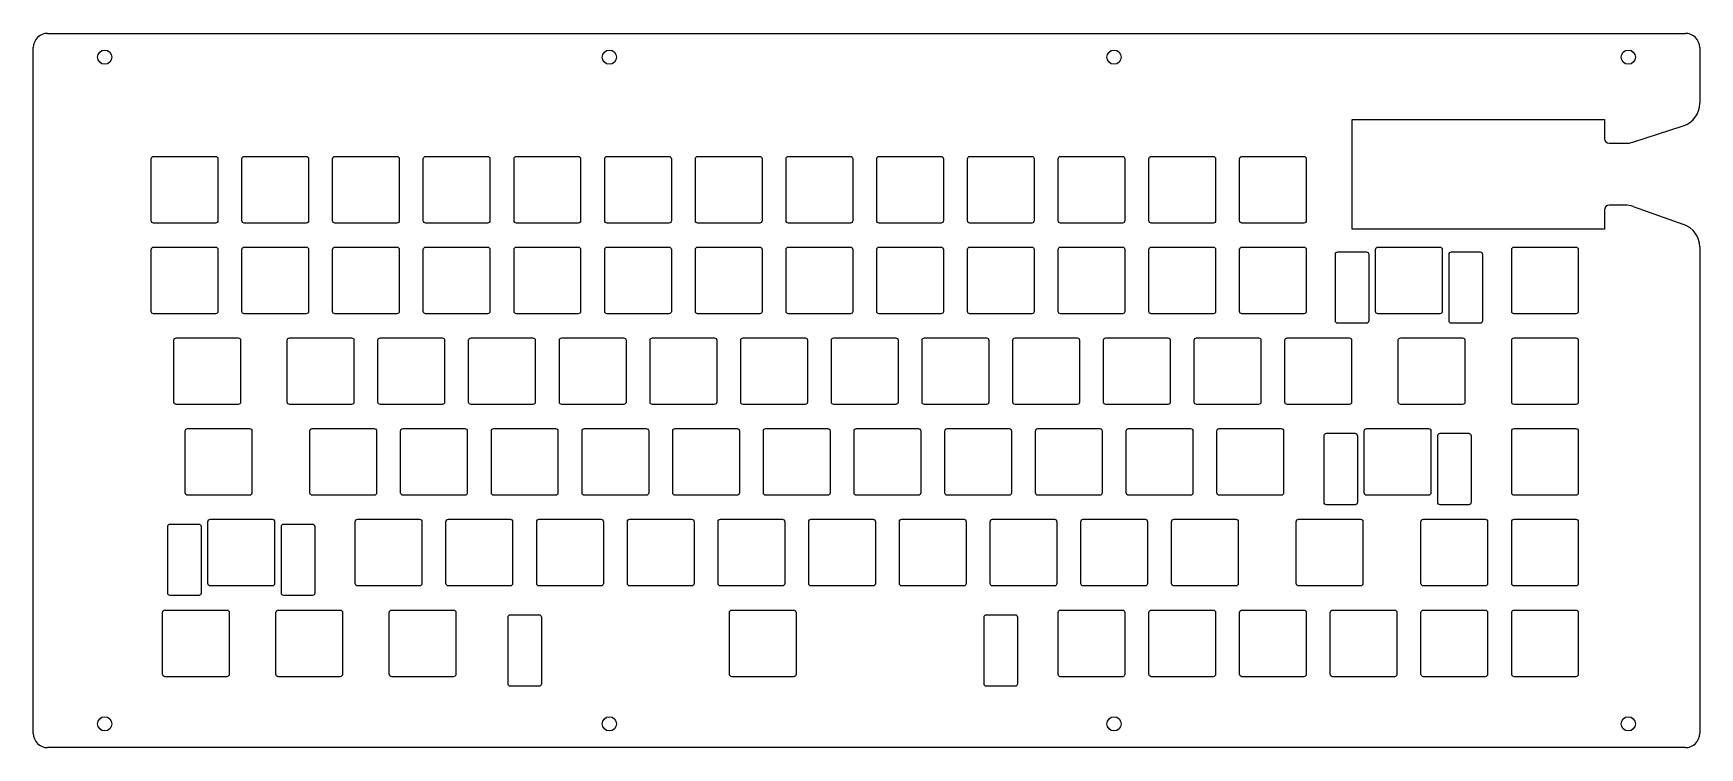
# Model space of a CAD drawing. Header units: millimetres. Extents: x -142 to 208, y -67 to 83.
import ezdxf

# ---------------------------------------------------------------- set-up
doc = ezdxf.new("R2010")
doc.units = ezdxf.units.MM
doc.layers.get('0').update_dxf_attribs({"linetype": 'CONTINUOUS'})

msp = doc.modelspace()

# ---------------------------------------------------------------- linework, layer by layer
for p, q in [((-139.23775, 83.319), (204.76225, 83.319)), ((-142.23775, -63.681), (-142.23775, 80.319)), ((207.76225, 80.319), (207.76225, 68.63776)), ((134.76225, 65.225), (187.76225, 65.225)), ((134.76225, 42.225), (134.76225, 65.225)), ((187.76225, 65.225), (187.76225, 61.225)), ((193.75027, 60.46768), (204.30105, 63.88044)), ((188.76225, 60.225), (192.21146, 60.225)), ((187.76225, 46.225), (187.76225, 42.225)), ((192.14125, 47.225), (188.76225, 47.225)), ((193.80955, 46.93847), (204.43055, 43.17923)), ((187.76225, 42.225), (134.76225, 42.225)), ((207.76225, 38.46577), (207.76225, -63.681)), ((204.76225, -66.681), (-139.23775, -66.681))]:
    msp.add_line(p, q)
for points in [[(-116.975, 57.475), (-103.975, 57.475, -0.414213562), (-103.475, 56.975), (-103.475, 43.975, -0.414213562), (-103.975, 43.475), (-116.975, 43.475, -0.414213562), (-117.475, 43.975), (-117.475, 56.975, -0.414213562)], [(-97.925, 57.475), (-84.925, 57.475, -0.414213562), (-84.425, 56.975), (-84.425, 43.975, -0.414213562), (-84.925, 43.475), (-97.925, 43.475, -0.414213562), (-98.425, 43.975), (-98.425, 56.975, -0.414213562)], [(-78.875, 57.475), (-65.875, 57.475, -0.414213562), (-65.375, 56.975), (-65.375, 43.975, -0.414213562), (-65.875, 43.475), (-78.875, 43.475, -0.414213562), (-79.375, 43.975), (-79.375, 56.975, -0.414213562)], [(-59.825, 57.475), (-46.825, 57.475, -0.414213562), (-46.325, 56.975), (-46.325, 43.975, -0.414213562), (-46.825, 43.475), (-59.825, 43.475, -0.414213562), (-60.325, 43.975), (-60.325, 56.975, -0.414213562)], [(-40.775, 57.475), (-27.775, 57.475, -0.414213562), (-27.275, 56.975), (-27.275, 43.975, -0.414213562), (-27.775, 43.475), (-40.775, 43.475, -0.414213562), (-41.275, 43.975), (-41.275, 56.975, -0.414213562)], [(-21.725, 57.475), (-8.725, 57.475, -0.414213562), (-8.225, 56.975), (-8.225, 43.975, -0.414213562), (-8.725, 43.475), (-21.725, 43.475, -0.414213562), (-22.225, 43.975), (-22.225, 56.975, -0.414213562)], [(-2.675, 57.475), (10.325, 57.475, -0.414213562), (10.825, 56.975), (10.825, 43.975, -0.414213562), (10.325, 43.475), (-2.675, 43.475, -0.414213562), (-3.175, 43.975), (-3.175, 56.975, -0.414213562)], [(16.375, 57.475), (29.375, 57.475, -0.414213562), (29.875, 56.975), (29.875, 43.975, -0.414213562), (29.375, 43.475), (16.375, 43.475, -0.414213562), (15.875, 43.975), (15.875, 56.975, -0.414213562)], [(35.425, 57.475), (48.425, 57.475, -0.414213562), (48.925, 56.975), (48.925, 43.975, -0.414213562), (48.425, 43.475), (35.425, 43.475, -0.414213562), (34.925, 43.975), (34.925, 56.975, -0.414213562)], [(54.475, 57.475), (67.475, 57.475, -0.414213562), (67.975, 56.975), (67.975, 43.975, -0.414213562), (67.475, 43.475), (54.475, 43.475, -0.414213562), (53.975, 43.975), (53.975, 56.975, -0.414213562)], [(73.525, 57.475), (86.525, 57.475, -0.414213562), (87.025, 56.975), (87.025, 43.975, -0.414213562), (86.525, 43.475), (73.525, 43.475, -0.414213562), (73.025, 43.975), (73.025, 56.975, -0.414213562)], [(92.575, 57.475), (105.575, 57.475, -0.414213562), (106.075, 56.975), (106.075, 43.975, -0.414213562), (105.575, 43.475), (92.575, 43.475, -0.414213562), (92.075, 43.975), (92.075, 56.975, -0.414213562)], [(111.625, 57.475), (124.625, 57.475, -0.414213562), (125.125, 56.975), (125.125, 43.975, -0.414213562), (124.625, 43.475), (111.625, 43.475, -0.414213562), (111.125, 43.975), (111.125, 56.975, -0.414213562)], [(-116.975, 38.425), (-103.975, 38.425, -0.414213562), (-103.475, 37.925), (-103.475, 24.925, -0.414213562), (-103.975, 24.425), (-116.975, 24.425, -0.414213562), (-117.475, 24.925), (-117.475, 37.925, -0.414213562)], [(-97.925, 38.425), (-84.925, 38.425, -0.414213562), (-84.425, 37.925), (-84.425, 24.925, -0.414213562), (-84.925, 24.425), (-97.925, 24.425, -0.414213562), (-98.425, 24.925), (-98.425, 37.925, -0.414213562)], [(-78.875, 38.425), (-65.875, 38.425, -0.414213562), (-65.375, 37.925), (-65.375, 24.925, -0.414213562), (-65.875, 24.425), (-78.875, 24.425, -0.414213562), (-79.375, 24.925), (-79.375, 37.925, -0.414213562)], [(-59.825, 38.425), (-46.825, 38.425, -0.414213562), (-46.325, 37.925), (-46.325, 24.925, -0.414213562), (-46.825, 24.425), (-59.825, 24.425, -0.414213562), (-60.325, 24.925), (-60.325, 37.925, -0.414213562)], [(-40.775, 38.425), (-27.775, 38.425, -0.414213562), (-27.275, 37.925), (-27.275, 24.925, -0.414213562), (-27.775, 24.425), (-40.775, 24.425, -0.414213562), (-41.275, 24.925), (-41.275, 37.925, -0.414213562)], [(-21.725, 38.425), (-8.725, 38.425, -0.414213562), (-8.225, 37.925), (-8.225, 24.925, -0.414213562), (-8.725, 24.425), (-21.725, 24.425, -0.414213562), (-22.225, 24.925), (-22.225, 37.925, -0.414213562)], [(-2.675, 38.425), (10.325, 38.425, -0.414213562), (10.825, 37.925), (10.825, 24.925, -0.414213562), (10.325, 24.425), (-2.675, 24.425, -0.414213562), (-3.175, 24.925), (-3.175, 37.925, -0.414213562)], [(16.375, 38.425), (29.375, 38.425, -0.414213562), (29.875, 37.925), (29.875, 24.925, -0.414213562), (29.375, 24.425), (16.375, 24.425, -0.414213562), (15.875, 24.925), (15.875, 37.925, -0.414213562)], [(35.425, 38.425), (48.425, 38.425, -0.414213562), (48.925, 37.925), (48.925, 24.925, -0.414213562), (48.425, 24.425), (35.425, 24.425, -0.414213562), (34.925, 24.925), (34.925, 37.925, -0.414213562)], [(54.475, 38.425), (67.475, 38.425, -0.414213562), (67.975, 37.925), (67.975, 24.925, -0.414213562), (67.475, 24.425), (54.475, 24.425, -0.414213562), (53.975, 24.925), (53.975, 37.925, -0.414213562)], [(73.525, 38.425), (86.525, 38.425, -0.414213562), (87.025, 37.925), (87.025, 24.925, -0.414213562), (86.525, 24.425), (73.525, 24.425, -0.414213562), (73.025, 24.925), (73.025, 37.925, -0.414213562)], [(92.575, 38.425), (105.575, 38.425, -0.414213562), (106.075, 37.925), (106.075, 24.925, -0.414213562), (105.575, 24.425), (92.575, 24.425, -0.414213562), (92.075, 24.925), (92.075, 37.925, -0.414213562)], [(111.625, 38.425), (124.625, 38.425, -0.414213562), (125.125, 37.925), (125.125, 24.925, -0.414213562), (124.625, 24.425), (111.625, 24.425, -0.414213562), (111.125, 24.925), (111.125, 37.925, -0.414213562)], [(131.762, 37.425), (137.762, 37.425, -0.414213562), (138.262, 36.925), (138.262, 22.925, -0.414213562), (137.762, 22.425), (131.762, 22.425, -0.414213562), (131.262, 22.925), (131.262, 36.925, -0.414213562)], [(140.2, 38.425), (153.2, 38.425, -0.414213562), (153.7, 37.925), (153.7, 24.925, -0.414213562), (153.2, 24.425), (140.2, 24.425, -0.414213562), (139.7, 24.925), (139.7, 37.925, -0.414213562)], [(155.638, 37.425), (161.638, 37.425, -0.414213562), (162.138, 36.925), (162.138, 22.925, -0.414213562), (161.638, 22.425), (155.638, 22.425, -0.414213562), (155.138, 22.925), (155.138, 36.925, -0.414213562)], [(168.775, 38.425), (181.775, 38.425, -0.414213562), (182.275, 37.925), (182.275, 24.925, -0.414213562), (181.775, 24.425), (168.775, 24.425, -0.414213562), (168.275, 24.925), (168.275, 37.925, -0.414213562)], [(-112.2125, 19.375), (-99.2125, 19.375, -0.414213562), (-98.7125, 18.875), (-98.7125, 5.875, -0.414213562), (-99.2125, 5.375), (-112.2125, 5.375, -0.414213562), (-112.7125, 5.875), (-112.7125, 18.875, -0.414213562)], [(-88.4, 19.375), (-75.4, 19.375, -0.414213562), (-74.9, 18.875), (-74.9, 5.875, -0.414213562), (-75.4, 5.375), (-88.4, 5.375, -0.414213562), (-88.9, 5.875), (-88.9, 18.875, -0.414213562)], [(-69.35, 19.375), (-56.35, 19.375, -0.414213562), (-55.85, 18.875), (-55.85, 5.875, -0.414213562), (-56.35, 5.375), (-69.35, 5.375, -0.414213562), (-69.85, 5.875), (-69.85, 18.875, -0.414213562)], [(-50.3, 19.375), (-37.3, 19.375, -0.414213562), (-36.8, 18.875), (-36.8, 5.875, -0.414213562), (-37.3, 5.375), (-50.3, 5.375, -0.414213562), (-50.8, 5.875), (-50.8, 18.875, -0.414213562)], [(-31.25, 19.375), (-18.25, 19.375, -0.414213562), (-17.75, 18.875), (-17.75, 5.875, -0.414213562), (-18.25, 5.375), (-31.25, 5.375, -0.414213562), (-31.75, 5.875), (-31.75, 18.875, -0.414213562)], [(-12.2, 19.375), (0.8, 19.375, -0.414213562), (1.3, 18.875), (1.3, 5.875, -0.414213562), (0.8, 5.375), (-12.2, 5.375, -0.414213562), (-12.7, 5.875), (-12.7, 18.875, -0.414213562)], [(6.85, 19.375), (19.85, 19.375, -0.414213562), (20.35, 18.875), (20.35, 5.875, -0.414213562), (19.85, 5.375), (6.85, 5.375, -0.414213562), (6.35, 5.875), (6.35, 18.875, -0.414213562)], [(25.9, 19.375), (38.9, 19.375, -0.414213562), (39.4, 18.875), (39.4, 5.875, -0.414213562), (38.9, 5.375), (25.9, 5.375, -0.414213562), (25.4, 5.875), (25.4, 18.875, -0.414213562)], [(44.95, 19.375), (57.95, 19.375, -0.414213562), (58.45, 18.875), (58.45, 5.875, -0.414213562), (57.95, 5.375), (44.95, 5.375, -0.414213562), (44.45, 5.875), (44.45, 18.875, -0.414213562)], [(64, 19.375), (77, 19.375, -0.414213562), (77.5, 18.875), (77.5, 5.875, -0.414213562), (77, 5.375), (64, 5.375, -0.414213562), (63.5, 5.875), (63.5, 18.875, -0.414213562)], [(83.05, 19.375), (96.05, 19.375, -0.414213562), (96.55, 18.875), (96.55, 5.875, -0.414213562), (96.05, 5.375), (83.05, 5.375, -0.414213562), (82.55, 5.875), (82.55, 18.875, -0.414213562)], [(102.1, 19.375), (115.1, 19.375, -0.414213562), (115.6, 18.875), (115.6, 5.875, -0.414213562), (115.1, 5.375), (102.1, 5.375, -0.414213562), (101.6, 5.875), (101.6, 18.875, -0.414213562)], [(121.15, 19.375), (134.15, 19.375, -0.414213562), (134.65, 18.875), (134.65, 5.875, -0.414213562), (134.15, 5.375), (121.15, 5.375, -0.414213562), (120.65, 5.875), (120.65, 18.875, -0.414213562)], [(144.9625, 19.375), (157.9625, 19.375, -0.414213562), (158.4625, 18.875), (158.4625, 5.875, -0.414213562), (157.9625, 5.375), (144.9625, 5.375, -0.414213562), (144.4625, 5.875), (144.4625, 18.875, -0.414213562)], [(168.775, 19.375), (181.775, 19.375, -0.414213562), (182.275, 18.875), (182.275, 5.875, -0.414213562), (181.775, 5.375), (168.775, 5.375, -0.414213562), (168.275, 5.875), (168.275, 18.875, -0.414213562)], [(-109.83125, 0.325), (-96.83125, 0.325, -0.414213562), (-96.33125, -0.175), (-96.33125, -13.175, -0.414213562), (-96.83125, -13.675), (-109.83125, -13.675, -0.414213562), (-110.33125, -13.175), (-110.33125, -0.175, -0.414213562)], [(-83.6375, 0.325), (-70.6375, 0.325, -0.414213562), (-70.1375, -0.175), (-70.1375, -13.175, -0.414213562), (-70.6375, -13.675), (-83.6375, -13.675, -0.414213562), (-84.1375, -13.175), (-84.1375, -0.175, -0.414213562)], [(-64.5875, 0.325), (-51.5875, 0.325, -0.414213562), (-51.0875, -0.175), (-51.0875, -13.175, -0.414213562), (-51.5875, -13.675), (-64.5875, -13.675, -0.414213562), (-65.0875, -13.175), (-65.0875, -0.175, -0.414213562)], [(-45.5375, 0.325), (-32.5375, 0.325, -0.414213562), (-32.0375, -0.175), (-32.0375, -13.175, -0.414213562), (-32.5375, -13.675), (-45.5375, -13.675, -0.414213562), (-46.0375, -13.175), (-46.0375, -0.175, -0.414213562)], [(-26.4875, 0.325), (-13.4875, 0.325, -0.414213562), (-12.9875, -0.175), (-12.9875, -13.175, -0.414213562), (-13.4875, -13.675), (-26.4875, -13.675, -0.414213562), (-26.9875, -13.175), (-26.9875, -0.175, -0.414213562)], [(-7.4375, 0.325), (5.5625, 0.325, -0.414213562), (6.0625, -0.175), (6.0625, -13.175, -0.414213562), (5.5625, -13.675), (-7.4375, -13.675, -0.414213562), (-7.9375, -13.175), (-7.9375, -0.175, -0.414213562)], [(11.6125, 0.325), (24.6125, 0.325, -0.414213562), (25.1125, -0.175), (25.1125, -13.175, -0.414213562), (24.6125, -13.675), (11.6125, -13.675, -0.414213562), (11.1125, -13.175), (11.1125, -0.175, -0.414213562)], [(30.6625, 0.325), (43.6625, 0.325, -0.414213562), (44.1625, -0.175), (44.1625, -13.175, -0.414213562), (43.6625, -13.675), (30.6625, -13.675, -0.414213562), (30.1625, -13.175), (30.1625, -0.175, -0.414213562)], [(49.7125, 0.325), (62.7125, 0.325, -0.414213562), (63.2125, -0.175), (63.2125, -13.175, -0.414213562), (62.7125, -13.675), (49.7125, -13.675, -0.414213562), (49.2125, -13.175), (49.2125, -0.175, -0.414213562)], [(68.7625, 0.325), (81.7625, 0.325, -0.414213562), (82.2625, -0.175), (82.2625, -13.175, -0.414213562), (81.7625, -13.675), (68.7625, -13.675, -0.414213562), (68.2625, -13.175), (68.2625, -0.175, -0.414213562)], [(87.8125, 0.325), (100.8125, 0.325, -0.414213562), (101.3125, -0.175), (101.3125, -13.175, -0.414213562), (100.8125, -13.675), (87.8125, -13.675, -0.414213562), (87.3125, -13.175), (87.3125, -0.175, -0.414213562)], [(106.8625, 0.325), (119.8625, 0.325, -0.414213562), (120.3625, -0.175), (120.3625, -13.175, -0.414213562), (119.8625, -13.675), (106.8625, -13.675, -0.414213562), (106.3625, -13.175), (106.3625, -0.175, -0.414213562)], [(137.81875, 0.325), (150.81875, 0.325, -0.414213562), (151.31875, -0.175), (151.31875, -13.175, -0.414213562), (150.81875, -13.675), (137.81875, -13.675, -0.414213562), (137.31875, -13.175), (137.31875, -0.175, -0.414213562)], [(168.775, 0.325), (181.775, 0.325, -0.414213562), (182.275, -0.175), (182.275, -13.175, -0.414213562), (181.775, -13.675), (168.775, -13.675, -0.414213562), (168.275, -13.175), (168.275, -0.175, -0.414213562)], [(129.38075, -0.675), (135.38075, -0.675, -0.414213562), (135.88075, -1.175), (135.88075, -15.175, -0.414213562), (135.38075, -15.675), (129.38075, -15.675, -0.414213562), (128.88075, -15.175), (128.88075, -1.175, -0.414213562)], [(153.25675, -0.675), (159.25675, -0.675, -0.414213562), (159.75675, -1.175), (159.75675, -15.175, -0.414213562), (159.25675, -15.675), (153.25675, -15.675, -0.414213562), (152.75675, -15.175), (152.75675, -1.175, -0.414213562)], [(-113.50675, -19.725), (-107.50675, -19.725, -0.414213562), (-107.00675, -20.225), (-107.00675, -34.225, -0.414213562), (-107.50675, -34.725), (-113.50675, -34.725, -0.414213562), (-114.00675, -34.225), (-114.00675, -20.225, -0.414213562)], [(-105.06875, -18.725), (-92.06875, -18.725, -0.414213562), (-91.56875, -19.225), (-91.56875, -32.225, -0.414213562), (-92.06875, -32.725), (-105.06875, -32.725, -0.414213562), (-105.56875, -32.225), (-105.56875, -19.225, -0.414213562)], [(-89.63075, -19.725), (-83.63075, -19.725, -0.414213562), (-83.13075, -20.225), (-83.13075, -34.225, -0.414213562), (-83.63075, -34.725), (-89.63075, -34.725, -0.414213562), (-90.13075, -34.225), (-90.13075, -20.225, -0.414213562)], [(-74.1125, -18.725), (-61.1125, -18.725, -0.414213562), (-60.6125, -19.225), (-60.6125, -32.225, -0.414213562), (-61.1125, -32.725), (-74.1125, -32.725, -0.414213562), (-74.6125, -32.225), (-74.6125, -19.225, -0.414213562)], [(-55.0625, -18.725), (-42.0625, -18.725, -0.414213562), (-41.5625, -19.225), (-41.5625, -32.225, -0.414213562), (-42.0625, -32.725), (-55.0625, -32.725, -0.414213562), (-55.5625, -32.225), (-55.5625, -19.225, -0.414213562)], [(-36.0125, -18.725), (-23.0125, -18.725, -0.414213562), (-22.5125, -19.225), (-22.5125, -32.225, -0.414213562), (-23.0125, -32.725), (-36.0125, -32.725, -0.414213562), (-36.5125, -32.225), (-36.5125, -19.225, -0.414213562)], [(-16.9625, -18.725), (-3.9625, -18.725, -0.414213562), (-3.4625, -19.225), (-3.4625, -32.225, -0.414213562), (-3.9625, -32.725), (-16.9625, -32.725, -0.414213562), (-17.4625, -32.225), (-17.4625, -19.225, -0.414213562)], [(2.0875, -18.725), (15.0875, -18.725, -0.414213562), (15.5875, -19.225), (15.5875, -32.225, -0.414213562), (15.0875, -32.725), (2.0875, -32.725, -0.414213562), (1.5875, -32.225), (1.5875, -19.225, -0.414213562)], [(21.1375, -18.725), (34.1375, -18.725, -0.414213562), (34.6375, -19.225), (34.6375, -32.225, -0.414213562), (34.1375, -32.725), (21.1375, -32.725, -0.414213562), (20.6375, -32.225), (20.6375, -19.225, -0.414213562)], [(40.1875, -18.725), (53.1875, -18.725, -0.414213562), (53.6875, -19.225), (53.6875, -32.225, -0.414213562), (53.1875, -32.725), (40.1875, -32.725, -0.414213562), (39.6875, -32.225), (39.6875, -19.225, -0.414213562)], [(59.2375, -18.725), (72.2375, -18.725, -0.414213562), (72.7375, -19.225), (72.7375, -32.225, -0.414213562), (72.2375, -32.725), (59.2375, -32.725, -0.414213562), (58.7375, -32.225), (58.7375, -19.225, -0.414213562)], [(78.2875, -18.725), (91.2875, -18.725, -0.414213562), (91.7875, -19.225), (91.7875, -32.225, -0.414213562), (91.2875, -32.725), (78.2875, -32.725, -0.414213562), (77.7875, -32.225), (77.7875, -19.225, -0.414213562)], [(97.3375, -18.725), (110.3375, -18.725, -0.414213562), (110.8375, -19.225), (110.8375, -32.225, -0.414213562), (110.3375, -32.725), (97.3375, -32.725, -0.414213562), (96.8375, -32.225), (96.8375, -19.225, -0.414213562)], [(123.53125, -18.725), (136.53125, -18.725, -0.414213562), (137.03125, -19.225), (137.03125, -32.225, -0.414213562), (136.53125, -32.725), (123.53125, -32.725, -0.414213562), (123.03125, -32.225), (123.03125, -19.225, -0.414213562)], [(149.725, -18.725), (162.725, -18.725, -0.414213562), (163.225, -19.225), (163.225, -32.225, -0.414213562), (162.725, -32.725), (149.725, -32.725, -0.414213562), (149.225, -32.225), (149.225, -19.225, -0.414213562)], [(168.775, -18.725), (181.775, -18.725, -0.414213562), (182.275, -19.225), (182.275, -32.225, -0.414213562), (181.775, -32.725), (168.775, -32.725, -0.414213562), (168.275, -32.225), (168.275, -19.225, -0.414213562)], [(-114.59375, -37.775), (-101.59375, -37.775, -0.414213562), (-101.09375, -38.275), (-101.09375, -51.275, -0.414213562), (-101.59375, -51.775), (-114.59375, -51.775, -0.414213562), (-115.09375, -51.275), (-115.09375, -38.275, -0.414213562)], [(-90.78125, -37.775), (-77.78125, -37.775, -0.414213562), (-77.28125, -38.275), (-77.28125, -51.275, -0.414213562), (-77.78125, -51.775), (-90.78125, -51.775, -0.414213562), (-91.28125, -51.275), (-91.28125, -38.275, -0.414213562)], [(-66.96875, -37.775), (-53.96875, -37.775, -0.414213562), (-53.46875, -38.275), (-53.46875, -51.275, -0.414213562), (-53.96875, -51.775), (-66.96875, -51.775, -0.414213562), (-67.46875, -51.275), (-67.46875, -38.275, -0.414213562)], [(4.46875, -37.775), (17.46875, -37.775, -0.414213562), (17.96875, -38.275), (17.96875, -51.275, -0.414213562), (17.46875, -51.775), (4.46875, -51.775, -0.414213562), (3.96875, -51.275), (3.96875, -38.275, -0.414213562)], [(73.525, -37.775), (86.525, -37.775, -0.414213562), (87.025, -38.275), (87.025, -51.275, -0.414213562), (86.525, -51.775), (73.525, -51.775, -0.414213562), (73.025, -51.275), (73.025, -38.275, -0.414213562)], [(92.575, -37.775), (105.575, -37.775, -0.414213562), (106.075, -38.275), (106.075, -51.275, -0.414213562), (105.575, -51.775), (92.575, -51.775, -0.414213562), (92.075, -51.275), (92.075, -38.275, -0.414213562)], [(111.625, -37.775), (124.625, -37.775, -0.414213562), (125.125, -38.275), (125.125, -51.275, -0.414213562), (124.625, -51.775), (111.625, -51.775, -0.414213562), (111.125, -51.275), (111.125, -38.275, -0.414213562)], [(130.675, -37.775), (143.675, -37.775, -0.414213562), (144.175, -38.275), (144.175, -51.275, -0.414213562), (143.675, -51.775), (130.675, -51.775, -0.414213562), (130.175, -51.275), (130.175, -38.275, -0.414213562)], [(149.725, -37.775), (162.725, -37.775, -0.414213562), (163.225, -38.275), (163.225, -51.275, -0.414213562), (162.725, -51.775), (149.725, -51.775, -0.414213562), (149.225, -51.275), (149.225, -38.275, -0.414213562)], [(168.775, -37.775), (181.775, -37.775, -0.414213562), (182.275, -38.275), (182.275, -51.275, -0.414213562), (181.775, -51.775), (168.775, -51.775, -0.414213562), (168.275, -51.275), (168.275, -38.275, -0.414213562)], [(-42.03125, -38.775), (-36.03125, -38.775, -0.414213562), (-35.53125, -39.275), (-35.53125, -53.275, -0.414213562), (-36.03125, -53.775), (-42.03125, -53.775, -0.414213562), (-42.53125, -53.275), (-42.53125, -39.275, -0.414213562)], [(57.96875, -38.775), (63.96875, -38.775, -0.414213562), (64.46875, -39.275), (64.46875, -53.275, -0.414213562), (63.96875, -53.775), (57.96875, -53.775, -0.414213562), (57.46875, -53.275), (57.46875, -39.275, -0.414213562)]]:
    msp.add_lwpolyline(points, format="xyb", close=True)
for centre in [(-127.23775, 78.319), (-21.23775, 78.319), (84.76225, 78.319), (192.76225, 78.319), (-127.23775, -61.681), (-21.23775, -61.681), (84.76225, -61.681), (192.76225, -61.681)]:
    msp.add_circle(centre, 1.5)
for centre, radius, start, end in [((-139.23775, 80.319), 3, 90, 180), ((204.76225, 80.319), 3, 0, 90), ((202.76225, 68.63776), 5, -72.0756646, 0), ((188.76225, 61.225), 1, 180, 270), ((192.21146, 65.225), 5, 270, 287.9243354), ((188.76225, 46.225), 1, 90, 180), ((192.14125, 42.225), 5, 70.5089207, 90), ((202.76225, 38.46577), 5, 0, 70.5089207), ((-139.23775, -63.681), 3, 180, 270), ((204.76225, -63.681), 3, 270, 360)]:
    msp.add_arc(centre, radius, start, end)

doc.saveas('drawing.dxf')
